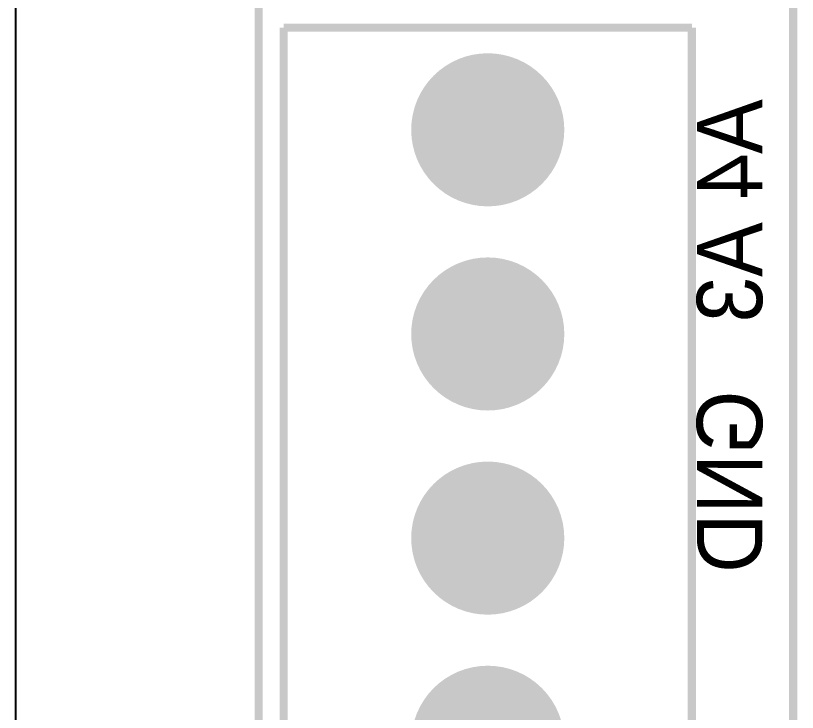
# Model space of a CAD drawing. Header units: inches. Extents: x 15 to 154, y 10 to 111.
# Drawn here: x 126.91 to 128.461, y 99.933 to 101.315 of the extents above; entities that cross this region are included whole.
import ezdxf

# ---------------------------------------------------------------- set-up
doc = ezdxf.new("R2010")
doc.units = ezdxf.units.IN
doc.header["$MEASUREMENT"] = 0
doc.layers.add('BLK_12AWG', color=7, linetype='Continuous')

# ---------------------------------------------------------------- blocks, each defined once
blk = doc.blocks.new('EPAD')
at = {"const_width": 0.5}
blk.add_lwpolyline([(-0.25, 0, 1), (0.25, 0, 1)], format="xyb", close=True, dxfattribs=at)
blk = doc.blocks.new('muflaCard')
at = {"const_width": 0.008}
for points in [[(132.58415, 99.02161), (137.30933, 99.02161), (137.30933, 101.93105), (132.58415, 101.93105), (132.58415, 99.02161)], [(132.58415, 99.02161), (137.30933, 99.02161), (137.30933, 101.93105), (132.58415, 101.93105), (132.58415, 99.02161)], [(132.58415, 99.02161), (137.30933, 99.02161), (137.30933, 101.93105), (132.58415, 101.93105), (132.58415, 99.02161)], [(133.10777, 100.17279), (133.10777, 101.60586)], [(133.10777, 100.17279), (133.10777, 101.60586)], [(133.10777, 100.17279), (133.10777, 101.60586)], [(132.60856, 101.08381), (133.00856, 101.08381)], [(132.60856, 100.28381), (133.00856, 100.28381), (133.00856, 101.08381)], [(132.60856, 101.08381), (132.60856, 100.28381)], [(132.60856, 101.08381), (133.00856, 101.08381)], [(132.60856, 100.28381), (133.00856, 100.28381), (133.00856, 101.08381)], [(132.60856, 101.08381), (132.60856, 100.28381)], [(132.60856, 101.08381), (133.00856, 101.08381)], [(132.60856, 100.28381), (133.00856, 100.28381), (133.00856, 101.08381)], [(132.60856, 101.08381), (132.60856, 100.28381)]]:
    blk.add_lwpolyline(points, dxfattribs=at)
at = {"xscale": 0.15, "yscale": 0.15}
for p in [(132.80856, 100.98381), (132.80856, 100.78381), (132.80856, 100.58381), (132.80856, 100.38381)]:
    blk.add_blockref('EPAD', p, dxfattribs=at)
at = {"text_generation_flag": 2, "width": 0.9375}
blk.add_text('A4 A3   GND', height=0.064, rotation=90, dxfattribs=at).set_placement((133.07741, 101.01373))
blk.add_text('A4 A3   GND', height=0.064, rotation=90, dxfattribs=at).set_placement((133.07741, 101.01373))
blk.add_text('A4 A3   GND', height=0.064, rotation=90, dxfattribs=at).set_placement((133.07741, 101.01373))

msp = doc.modelspace()

# ---------------------------------------------------------------- linework, layer by layer
at = {"color": 7, "linetype": 'Continuous'}
msp.add_line((126.9102, 110.7588), (126.9102, 94.5738), dxfattribs=at)

# ---------------------------------------------------------------- block references
at = {"layer": 'BLK_12AWG', "xscale": 2.025, "yscale": 2.025, "zscale": 2.025}
msp.add_blockref('muflaCard', (-141.0906, -103.4038), dxfattribs=at)

doc.saveas('drawing.dxf')
